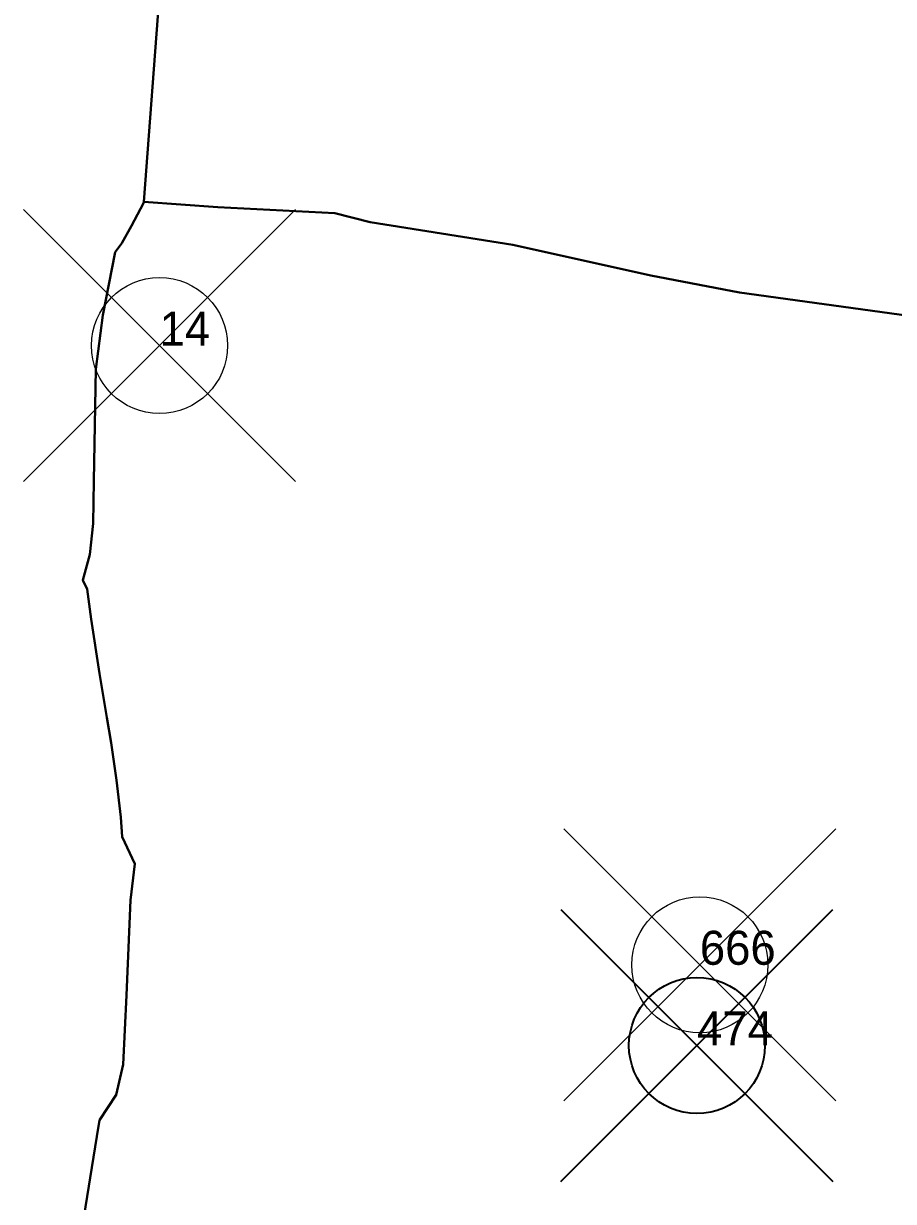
# Model space of a CAD drawing. Header units: millimetres. Extents: x -7906370 to 58235770, y -60992620 to 60.
# Drawn here: x 2814.1 to 2878.1, y -289.5 to -202.9 of the extents above; entities that cross this region are included whole.
import ezdxf

# ---------------------------------------------------------------- set-up
doc = ezdxf.new("R2010")
doc.units = ezdxf.units.MM
doc.header["$PDMODE"] = 35
doc.header["$PDSIZE"] = 10
doc.linetypes.add('DASHED', pattern=[0.75, 0.5, -0.25])
doc.layers.add('Poly_Survey_Bndry', color=250, linetype='Continuous', lineweight=30)
doc.layers.add('Text_Survey_No', color=250, linetype='Continuous', lineweight=0)
doc.layers.add('Text_Chalta_No', color=5, linetype='Continuous', lineweight=0, true_color=0x0000ff)
doc.layers.add('Text_Survey_No_Old', color=5, linetype='Continuous')
doc.styles.get("Standard").update_dxf_attribs({"font": 'SakalBharati.ttf'})

msp = doc.modelspace()

# ---------------------------------------------------------------- linework, layer by layer
at = {"layer": 'Poly_Survey_Bndry'}
for points in [[(2831.367, -148.913), (2831.312, -149.346), (2830.707, -151.241), (2831.1, -152.556), (2831.305, -157.319), (2831.146, -160.292), (2829.619, -162.836), (2829.125, -163.66), (2828.958, -165.976), (2827.624, -173.062), (2826.692, -178.184), (2826.839, -178.58), (2827.418, -182.88), (2827.503, -184.14), (2827.393, -185.399), (2826.48, -189.069), (2825.764, -192.456), (2824.826, -196.901), (2824.162, -200.046), (2822.944, -215.989)], [(2891.571, -196.338), (2889.316, -204.91), (2887.805, -211.969), (2886.348, -219.221), (2885.416, -224.709), (2883.52, -224.687), (2882.467, -224.675), (2879.196, -224.387), (2866.756, -222.658), (2860.231, -221.421), (2850.079, -219.167), (2839.588, -217.489), (2836.995, -216.828), (2828.385, -216.404), (2822.944, -215.989), (2824.162, -200.046)], [(2818.427, -291.421), (2819.507, -284.716), (2819.706, -283.524), (2820.925, -281.665), (2821.438, -279.432), (2821.686, -274.34), (2821.982, -267.339), (2822.292, -264.669), (2821.366, -262.678), (2821.26, -261.246), (2820.937, -258.532), (2820.547, -255.786), (2820.224, -253.924), (2819.696, -250.676), (2819.082, -246.682), (2818.778, -244.47), (2818.481, -243.816), (2818.996, -241.935), (2819.234, -239.642), (2819.286, -236.519), (2819.422, -228.296), (2819.943, -224.329), (2820.85, -219.71), (2821.334, -219.039), (2822.054, -217.773), (2822.936, -216.096), (2822.944, -215.989), (2824.162, -200.046)], [(2822.944, -215.989), (2822.936, -216.096), (2822.054, -217.773), (2821.334, -219.039), (2820.85, -219.71), (2819.943, -224.329), (2819.422, -228.296), (2819.286, -236.519), (2819.234, -239.642), (2818.996, -241.935), (2818.481, -243.816), (2818.778, -244.47), (2819.082, -246.682), (2819.696, -250.676), (2820.224, -253.924), (2820.547, -255.786), (2820.937, -258.532), (2821.26, -261.246), (2821.366, -262.678), (2822.292, -264.669), (2821.982, -267.339), (2821.686, -274.34), (2821.438, -279.432), (2820.925, -281.665), (2819.706, -283.524), (2819.507, -284.716), (2818.427, -291.421)], [(2879.196, -224.387), (2866.756, -222.658), (2860.231, -221.421), (2850.079, -219.167), (2839.588, -217.489), (2836.995, -216.828), (2828.385, -216.404), (2822.944, -215.989), (2822.936, -216.096), (2822.054, -217.773), (2821.334, -219.039), (2820.85, -219.71), (2819.943, -224.329), (2819.422, -228.296), (2819.286, -236.519), (2819.234, -239.642), (2818.996, -241.935), (2818.481, -243.816), (2818.778, -244.47), (2819.082, -246.682), (2819.696, -250.676), (2820.224, -253.924), (2820.547, -255.786), (2820.937, -258.532), (2821.26, -261.246), (2821.366, -262.678), (2822.292, -264.669), (2821.982, -267.339), (2821.686, -274.34), (2821.438, -279.432), (2820.925, -281.665), (2819.706, -283.524), (2819.507, -284.716), (2818.427, -291.421)], [(2883.52, -224.687), (2882.467, -224.675), (2879.196, -224.387), (2866.756, -222.658), (2860.231, -221.421), (2850.079, -219.167), (2839.588, -217.489), (2836.995, -216.828), (2828.385, -216.404), (2822.944, -215.989)]]:
    msp.add_lwpolyline(points, dxfattribs=at)
at = {"layer": 'Text_Chalta_No'}
msp.add_point((2824.112, -226.572), dxfattribs=at)
at = {"layer": 'Text_Survey_No'}
msp.add_point((2863.834, -272.099), dxfattribs=at)
at = {"layer": 'Text_Survey_No_Old'}
msp.add_point((2863.622, -278.031), dxfattribs=at)

# ---------------------------------------------------------------- texts
at = {"layer": 'Text_Chalta_No', "linetype": 'DASHED'}
msp.add_text('14', height=2.5, dxfattribs=at).set_placement((2824.112, -226.572))
at = {"layer": 'Text_Survey_No', "linetype": 'DASHED'}
msp.add_text('666', height=2.5, dxfattribs=at).set_placement((2863.834, -272.099))
at = {"layer": 'Text_Survey_No_Old', "linetype": 'DASHED'}
msp.add_text('474', height=2.5, dxfattribs=at).set_placement((2863.622, -278.031))

doc.saveas('drawing.dxf')
